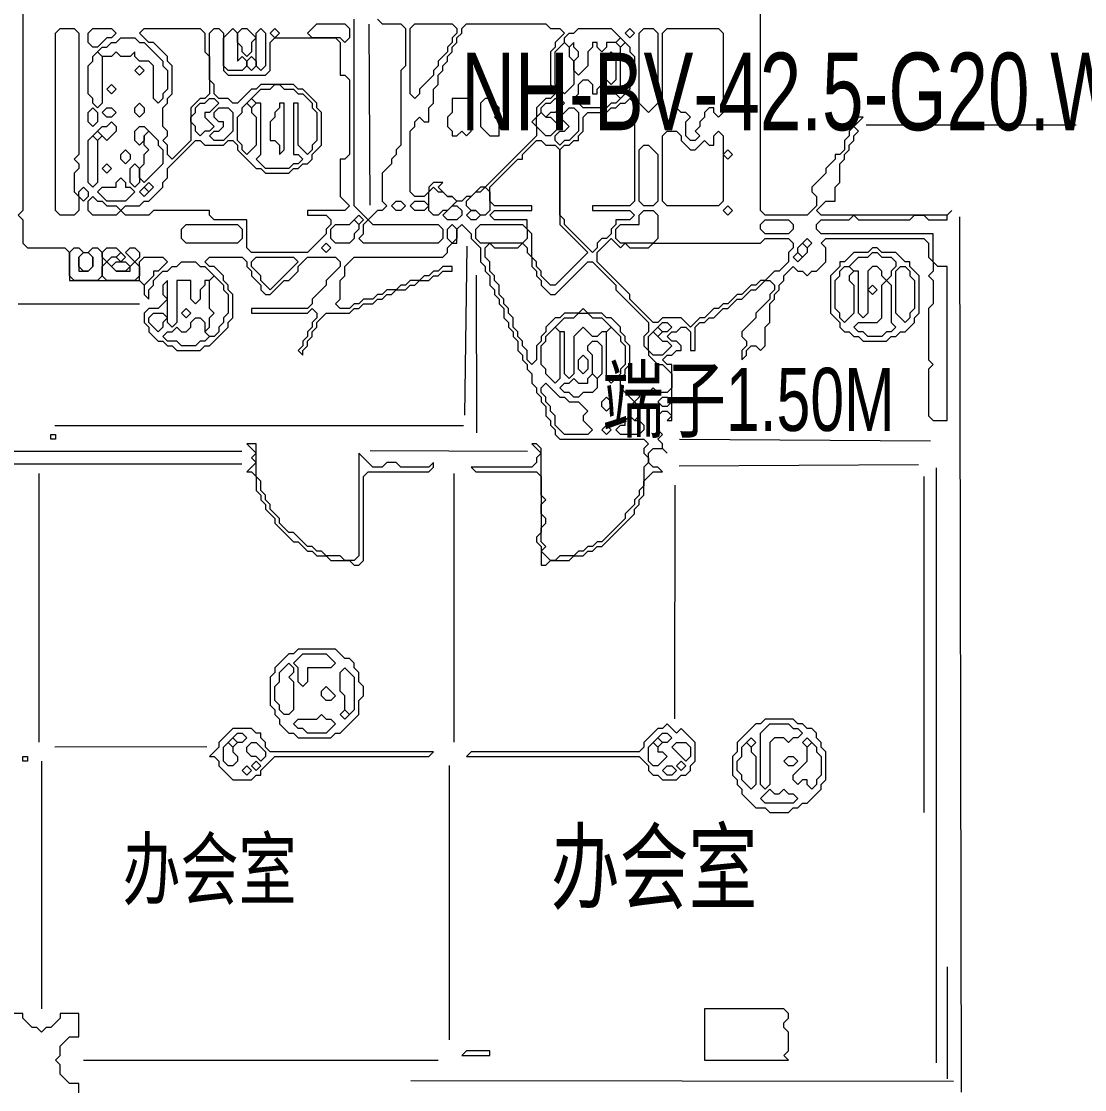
# Model space of a CAD drawing. Extents: x 10 to 1972, y 14 to 1392.
# Drawn here: x 1294.7 to 1522.4, y 475.7 to 704.5 of the extents above; entities that cross this region are included whole.
import ezdxf

# ---------------------------------------------------------------- set-up
doc = ezdxf.new("R2010")
doc.units = 0
for name, color, linetype, lineweight in [('OCR_TEXT', 6, 'Continuous', 0), ('TRACE_CURVE', 6, 'Continuous', 0), ('TRACE_STRAIGHT', 5, 'Continuous', 0), ('TRACE_TEXT_SYMBOL', 6, 'Continuous', 0)]:
    doc.layers.add(name, color=color, linetype=linetype, lineweight=lineweight)
doc.styles.add('wqy-unicode', font='wqy-unicode.lff')

msp = doc.modelspace()

# ---------------------------------------------------------------- linework, layer by layer
at = {"layer": 'TRACE_CURVE', "color": 6}
for points in [[(1473, 680), (1474, 681), (1473, 682), (1475, 684), (1474, 684), (1473, 683), (1473, 682), (1472, 681), (1472, 680), (1471, 679), (1471, 677), (1470, 676), (1469, 676), (1469, 675), (1467, 673), (1467, 672), (1464, 669), (1464, 668), (1465, 667), (1465, 665), (1463, 663), (1454, 663), (1453, 664), (1453, 718)], [(1295, 708), (1295, 664), (1294, 663)], [(1371, 705), (1372, 704), (1376, 704), (1377, 703), (1377, 695), (1376, 694), (1376, 678), (1375, 677), (1375, 676), (1374, 675), (1374, 674), (1372, 672), (1372, 666), (1373, 665), (1372, 664), (1371, 664), (1369, 662), (1366, 665), (1366, 705)], [(1335, 702), (1336, 703), (1337, 703), (1338, 702), (1338, 694), (1339, 693), (1347, 693), (1348, 694), (1348, 700), (1349, 701), (1362, 701), (1363, 700), (1363, 693), (1364, 693), (1365, 692), (1365, 676), (1364, 675), (1363, 675), (1363, 667), (1365, 665), (1364, 664), (1356, 664), (1356, 663), (1360, 663), (1361, 662), (1361, 661), (1360, 660), (1360, 659), (1356, 655), (1344, 655), (1343, 656), (1343, 662), (1336, 662), (1335, 663), (1335, 664), (1323, 664), (1322, 663), (1317, 663), (1316, 664), (1317, 665), (1320, 665), (1321, 666), (1322, 666), (1325, 669), (1325, 670), (1326, 671), (1326, 673), (1332, 679), (1333, 679), (1334, 678), (1338, 678), (1339, 679), (1340, 679), (1341, 678), (1341, 677), (1345, 673), (1346, 673), (1347, 672), (1352, 672), (1353, 673), (1354, 673), (1355, 674), (1356, 674), (1357, 675)], [(1357, 675), (1357, 676), (1359, 678), (1359, 685), (1358, 686), (1358, 687), (1355, 690), (1354, 690), (1353, 691), (1346, 691), (1345, 690), (1344, 690), (1341, 687), (1340, 687), (1339, 688), (1337, 688), (1336, 689), (1336, 691), (1335, 692), (1335, 702)], [(1455, 644), (1456, 645), (1456, 646), (1457, 647), (1457, 648), (1458, 649), (1458, 650), (1460, 652), (1461, 651), (1462, 651), (1463, 650), (1464, 651), (1465, 651), (1467, 653), (1467, 656), (1466, 657), (1467, 658), (1488, 658), (1489, 657), (1489, 654), (1490, 653), (1490, 651), (1489, 650), (1490, 649), (1490, 644), (1489, 643), (1489, 632), (1490, 631), (1489, 630), (1489, 620), (1490, 619), (1493, 619), (1493, 652), (1491, 652), (1490, 653), (1490, 659), (1466, 659), (1465, 660), (1465, 661), (1466, 662), (1472, 662), (1473, 663), (1474, 662), (1485, 662), (1486, 663), (1488, 663), (1489, 662), (1493, 662), (1493, 663), (1494, 664), (1493, 663), (1466, 663), (1465, 664), (1467, 666), (1469, 666), (1469, 669), (1470, 670), (1470, 674), (1471, 675), (1471, 676), (1472, 677), (1472, 678), (1473, 679), (1473, 680)], [(1294, 663), (1295, 662), (1295, 657), (1296, 656), (1304, 656), (1305, 655), (1305, 649), (1320, 649), (1321, 648), (1321, 646), (1322, 645), (1322, 647), (1323, 648), (1323, 649), (1325, 651), (1326, 651), (1327, 652), (1328, 652), (1329, 653), (1332, 653)], [(1366, 644), (1365, 643), (1363, 643), (1362, 644), (1363, 645), (1363, 649), (1364, 650), (1364, 652), (1366, 654), (1385, 654), (1386, 655), (1386, 656), (1387, 657), (1388, 657), (1388, 660), (1389, 661), (1391, 659), (1391, 658), (1393, 656), (1393, 653), (1394, 652), (1394, 651), (1395, 650), (1395, 648), (1396, 647), (1396, 646), (1397, 645), (1397, 644), (1398, 643), (1398, 641), (1399, 640), (1399, 639), (1400, 638), (1400, 637), (1401, 636), (1401, 634), (1402, 633), (1402, 632), (1403, 631), (1403, 630), (1404, 629), (1404, 627), (1405, 626), (1405, 625), (1406, 624), (1406, 623), (1407, 622), (1407, 620), (1408, 619), (1408, 618), (1409, 617), (1409, 616), (1410, 615), (1428, 615), (1429, 614), (1428, 613), (1428, 612), (1429, 611), (1429, 610), (1428, 609), (1428, 605), (1427, 604), (1427, 603), (1426, 602)], [(1394, 656), (1395, 657), (1396, 656), (1401, 656), (1402, 657), (1403, 656), (1403, 655), (1404, 654), (1404, 652), (1405, 651), (1405, 650), (1406, 649), (1406, 648), (1408, 646), (1409, 646), (1416, 653), (1417, 653), (1422, 648), (1422, 647), (1429, 640), (1429, 638), (1428, 637), (1428, 635), (1429, 634), (1429, 633), (1431, 631), (1432, 631), (1434, 629), (1434, 626), (1433, 625), (1431, 625), (1430, 626), (1429, 625), (1427, 625), (1427, 624), (1426, 623), (1423, 626), (1423, 628), (1424, 629), (1424, 630), (1425, 631), (1425, 635), (1424, 636), (1424, 637), (1423, 638), (1423, 639), (1421, 641), (1420, 641), (1419, 642), (1416, 642), (1415, 643), (1414, 642), (1411, 642), (1410, 641), (1409, 641), (1407, 639), (1407, 638), (1406, 637), (1406, 636), (1405, 635), (1405, 632), (1404, 631), (1403, 632), (1403, 634)], [(1403, 634), (1402, 635), (1402, 636), (1401, 637), (1401, 638), (1400, 639), (1400, 641), (1399, 642), (1399, 643), (1398, 644), (1398, 645), (1397, 646), (1397, 648), (1396, 649), (1396, 650), (1395, 651), (1395, 653), (1394, 654), (1394, 656)], [(1332, 653), (1333, 652), (1334, 652), (1336, 650), (1335, 649), (1334, 649), (1334, 648), (1333, 647), (1333, 645), (1332, 644), (1331, 645), (1331, 649), (1328, 649), (1328, 640), (1327, 639), (1326, 640), (1326, 649), (1325, 648), (1325, 646), (1326, 645), (1324, 643), (1322, 643), (1321, 642), (1321, 640), (1322, 639), (1322, 638), (1324, 636), (1325, 636), (1326, 635), (1327, 635), (1328, 634), (1333, 634), (1334, 635), (1335, 635), (1339, 639), (1339, 640), (1340, 641), (1340, 646), (1339, 647), (1339, 648), (1338, 649), (1338, 650), (1336, 652), (1335, 652), (1334, 653), (1335, 654), (1342, 654), (1343, 653), (1343, 652), (1344, 651), (1344, 650), (1346, 648), (1346, 647), (1347, 646), (1348, 646), (1351, 649), (1352, 649), (1354, 651), (1354, 652), (1356, 654), (1362, 654), (1363, 653), (1363, 652), (1360, 649)], [(1360, 649), (1360, 648), (1357, 645), (1357, 644), (1356, 643), (1344, 643), (1344, 642), (1356, 642), (1357, 643), (1358, 642), (1358, 641), (1357, 640), (1357, 639), (1356, 638), (1356, 637), (1355, 636), (1355, 635), (1354, 634), (1355, 633), (1355, 634), (1356, 635), (1356, 636), (1357, 637), (1357, 638), (1358, 639), (1358, 640), (1360, 642), (1365, 642), (1366, 643), (1367, 643), (1368, 644), (1370, 644), (1371, 645), (1372, 645), (1373, 646), (1374, 646), (1375, 647), (1377, 647), (1378, 648), (1379, 648), (1380, 649), (1382, 649), (1383, 650), (1384, 650), (1385, 651), (1387, 651), (1387, 652), (1385, 652), (1384, 651), (1383, 651), (1382, 650), (1381, 650), (1380, 649), (1378, 649), (1377, 648), (1376, 648), (1375, 647), (1373, 647), (1372, 646), (1371, 646), (1370, 645), (1368, 645), (1367, 644), (1366, 644)], [(1433, 612), (1432, 613), (1432, 614), (1431, 615), (1432, 616), (1431, 617), (1431, 620), (1432, 621), (1433, 621), (1434, 620), (1433, 619), (1434, 619), (1434, 631), (1433, 631), (1432, 632), (1433, 633), (1434, 633), (1435, 634), (1436, 634), (1436, 635), (1435, 636), (1434, 636), (1433, 637), (1434, 638), (1435, 638), (1436, 639), (1437, 639), (1438, 638), (1438, 634), (1439, 634), (1439, 639), (1440, 640), (1441, 640), (1442, 641), (1443, 641), (1445, 643), (1446, 643), (1448, 645), (1449, 645), (1451, 647), (1452, 647), (1454, 649), (1455, 649), (1456, 648), (1456, 647), (1455, 646), (1455, 645), (1452, 642), (1452, 641), (1449, 638), (1449, 637), (1450, 636), (1450, 635), (1449, 634), (1449, 632), (1450, 633), (1450, 634), (1451, 635), (1452, 635), (1453, 634), (1454, 635), (1454, 639), (1455, 640), (1455, 644)], [(1426, 602), (1426, 601), (1424, 599), (1424, 598), (1419, 593), (1418, 593), (1417, 592), (1416, 592), (1415, 591), (1414, 591), (1413, 590), (1410, 590), (1409, 589), (1408, 589), (1406, 591), (1407, 592), (1406, 593), (1406, 596), (1407, 597), (1407, 598), (1406, 599), (1406, 601), (1407, 602), (1406, 603), (1406, 613), (1405, 614), (1404, 614), (1406, 612), (1405, 611), (1405, 610), (1404, 609), (1391, 609), (1392, 608), (1405, 608), (1406, 607), (1406, 595), (1405, 594), (1405, 593), (1406, 592), (1406, 588), (1407, 588), (1408, 589), (1412, 589), (1413, 590), (1415, 590), (1416, 591), (1417, 591), (1418, 592), (1419, 592), (1426, 599), (1426, 600), (1427, 601), (1427, 602), (1428, 603), (1428, 606), (1430, 608), (1432, 608), (1431, 609), (1430, 609), (1429, 610), (1429, 612), (1430, 613), (1432, 613), (1433, 612)], [(1307, 475), (1307, 477), (1305, 477), (1303, 479), (1303, 481), (1302, 482), (1303, 483), (1303, 485), (1305, 487), (1307, 487), (1307, 492), (1303, 492), (1303, 491), (1301, 489), (1300, 489), (1299, 488), (1298, 489), (1297, 489), (1295, 491), (1295, 492), (1290, 492)]]:
    msp.add_lwpolyline(points, dxfattribs=at)
for points in [[(1302, 702), (1303, 703), (1306, 703), (1307, 702), (1307, 676), (1306, 675), (1307, 674), (1307, 673), (1306, 672), (1306, 668), (1307, 667), (1307, 664), (1306, 663), (1303, 663), (1302, 664)], [(1309, 702), (1310, 703), (1314, 703), (1315, 702), (1314, 701), (1313, 701), (1311, 699), (1310, 699), (1309, 700)], [(1320, 702), (1321, 703), (1333, 703), (1334, 702), (1334, 698), (1335, 697), (1335, 689), (1334, 688), (1333, 688), (1331, 686), (1331, 679), (1327, 675), (1326, 676), (1326, 678), (1325, 679), (1326, 680), (1326, 681), (1325, 682), (1325, 686), (1326, 687), (1326, 688), (1327, 689), (1327, 695), (1326, 696), (1326, 697), (1323, 700), (1322, 700)], [(1340, 703), (1341, 702), (1341, 696), (1342, 697), (1343, 696), (1343, 695), (1342, 694), (1339, 694), (1338, 695), (1338, 701)], [(1341, 702), (1342, 703), (1343, 703), (1345, 701), (1344, 700), (1344, 698), (1343, 697), (1342, 698), (1342, 699), (1341, 700)], [(1345, 702), (1346, 703), (1347, 702), (1347, 695), (1346, 694), (1345, 695)], [(1348, 702), (1349, 703), (1350, 702), (1349, 701)], [(1358, 704), (1364, 704), (1365, 703), (1365, 701), (1364, 700), (1363, 701), (1357, 701), (1356, 702)], [(1389, 703), (1390, 704), (1407, 704), (1408, 703), (1410, 703), (1411, 702), (1409, 700), (1409, 699), (1408, 698), (1408, 691), (1409, 690), (1409, 689), (1408, 688), (1407, 688), (1405, 686), (1405, 684), (1404, 683), (1405, 682), (1405, 680), (1394, 669), (1393, 669), (1391, 667), (1390, 667), (1389, 666), (1388, 666), (1387, 667), (1386, 667), (1384, 669), (1385, 670), (1383, 670), (1382, 669), (1382, 668), (1381, 667), (1379, 667), (1378, 668), (1378, 681), (1379, 682), (1379, 683), (1380, 684), (1381, 683), (1382, 683), (1382, 686), (1383, 687), (1383, 690), (1384, 691), (1384, 693), (1385, 694), (1385, 695), (1386, 696), (1386, 697), (1387, 698), (1387, 699), (1388, 700), (1388, 701), (1389, 702)], [(1378, 703), (1379, 704), (1387, 704), (1388, 703), (1388, 702), (1387, 701), (1387, 700), (1386, 699), (1386, 698), (1384, 696), (1384, 695), (1383, 694), (1383, 693), (1380, 690), (1380, 689), (1379, 688), (1378, 689)], [(1413, 702), (1414, 703), (1421, 703), (1423, 701), (1422, 700), (1420, 700), (1420, 699), (1419, 698), (1418, 699), (1418, 700), (1417, 700), (1417, 699), (1416, 698), (1416, 695), (1414, 693), (1413, 694), (1413, 696), (1414, 697), (1414, 698), (1413, 699), (1413, 700), (1412, 699), (1411, 700), (1411, 701), (1412, 702)], [(1424, 702), (1425, 703), (1426, 702), (1425, 701)], [(1427, 702), (1428, 703), (1430, 703), (1431, 702), (1431, 687), (1429, 685), (1427, 687)], [(1432, 702), (1433, 703), (1444, 703), (1445, 702), (1445, 685), (1444, 684), (1443, 685), (1443, 686), (1442, 686), (1441, 685), (1441, 684), (1440, 683), (1440, 682), (1439, 681), (1440, 680), (1439, 679), (1438, 679), (1437, 680), (1437, 683), (1438, 684), (1437, 685), (1436, 685), (1435, 686), (1434, 685), (1434, 684), (1433, 683), (1432, 684)], [(1315, 700), (1316, 701), (1319, 701), (1320, 700), (1321, 700), (1325, 696), (1325, 695), (1326, 694), (1326, 690), (1325, 689), (1325, 688), (1324, 687), (1323, 688), (1323, 695), (1322, 696), (1320, 696), (1319, 697), (1319, 698), (1318, 697), (1316, 697), (1315, 698), (1314, 697), (1312, 697), (1311, 698), (1312, 699), (1313, 699), (1314, 700)], [(1422, 700), (1423, 701), (1424, 700), (1423, 699)], [(1310, 697), (1311, 698), (1312, 697), (1312, 687), (1311, 686), (1310, 687), (1310, 688), (1309, 689), (1309, 695), (1310, 696)], [(1411, 700), (1412, 699), (1412, 697), (1413, 696), (1413, 691), (1411, 689), (1409, 691), (1409, 698)], [(1420, 697), (1421, 698), (1422, 697), (1422, 692), (1421, 691), (1420, 692)], [(1423, 699), (1424, 700), (1425, 699), (1425, 698), (1426, 697), (1426, 692), (1425, 691), (1425, 690), (1424, 689), (1423, 690)], [(1343, 696), (1344, 697), (1345, 696), (1345, 695), (1344, 694), (1343, 695)], [(1319, 694), (1320, 695), (1321, 694), (1320, 693)], [(1414, 691), (1415, 692), (1416, 692), (1417, 691), (1417, 689), (1418, 689), (1418, 690), (1419, 691), (1420, 690), (1420, 689), (1422, 689), (1423, 688), (1422, 687), (1421, 687), (1420, 686), (1415, 686), (1413, 688), (1414, 689)], [(1313, 690), (1314, 691), (1315, 690), (1314, 689)], [(1348, 690), (1349, 691), (1350, 691), (1351, 690), (1353, 690), (1354, 689), (1355, 689), (1357, 687), (1357, 686), (1358, 685), (1358, 679), (1357, 678), (1357, 677), (1356, 676), (1354, 678), (1354, 687), (1353, 687), (1353, 676), (1354, 676), (1355, 675), (1354, 674), (1353, 674), (1352, 673), (1347, 673), (1345, 675), (1346, 676), (1346, 687), (1345, 687), (1344, 688), (1346, 690)], [(1422, 689), (1423, 690), (1424, 689), (1423, 688)], [(1319, 686), (1320, 687), (1321, 686), (1321, 685), (1320, 684), (1319, 685)], [(1334, 687), (1335, 688), (1336, 688), (1337, 687), (1335, 685), (1334, 685), (1334, 684), (1336, 682), (1335, 681), (1334, 681), (1333, 680), (1332, 681), (1332, 682), (1331, 683), (1331, 684), (1332, 685), (1332, 686), (1333, 687)], [(1342, 686), (1343, 687), (1344, 686), (1344, 685), (1345, 684), (1345, 678), (1343, 676), (1342, 677), (1342, 678), (1341, 679), (1341, 684), (1342, 685)], [(1343, 687), (1344, 688), (1345, 687), (1344, 686)], [(1408, 687), (1409, 688), (1410, 688), (1411, 687), (1409, 685), (1408, 685), (1407, 684), (1406, 685), (1406, 686), (1407, 687)], [(1424, 687), (1425, 688), (1426, 687), (1426, 666), (1425, 665), (1417, 665), (1417, 664), (1425, 664), (1426, 663), (1425, 662), (1422, 662), (1422, 661), (1421, 660), (1421, 659), (1420, 658), (1419, 658), (1418, 657), (1418, 656), (1417, 655), (1411, 661), (1411, 662), (1410, 663), (1410, 677), (1411, 678), (1412, 678), (1413, 679), (1414, 679), (1414, 680), (1415, 681), (1415, 684), (1416, 685), (1420, 685), (1421, 686), (1422, 686), (1423, 687)], [(1309, 685), (1310, 686), (1311, 685), (1311, 683), (1310, 682), (1309, 683)], [(1312, 685), (1313, 686), (1314, 686), (1315, 685), (1314, 684), (1313, 684)], [(1336, 685), (1337, 686), (1339, 686), (1340, 685), (1340, 681), (1338, 679), (1336, 679), (1335, 680), (1336, 681), (1337, 681), (1338, 682), (1338, 683), (1337, 683), (1336, 684)], [(1405, 684), (1406, 685), (1407, 684), (1408, 684), (1410, 682), (1408, 680), (1407, 680), (1405, 682)], [(1412, 686), (1413, 686), (1414, 685), (1414, 681), (1412, 679), (1411, 679), (1410, 678), (1409, 679), (1409, 680), (1410, 681), (1411, 681), (1412, 682), (1410, 684)], [(1313, 682), (1314, 683), (1315, 682), (1315, 681), (1313, 679), (1311, 681), (1312, 682)], [(1319, 681), (1320, 682), (1321, 682), (1322, 681), (1321, 680), (1321, 679), (1320, 678), (1319, 679)], [(1309, 679), (1310, 680), (1311, 679), (1311, 670), (1310, 669), (1309, 670)], [(1310, 680), (1311, 681), (1312, 680), (1311, 679)], [(1321, 680), (1322, 681), (1324, 679), (1324, 678), (1325, 677), (1325, 674), (1321, 670), (1320, 671), (1320, 673), (1321, 674), (1321, 676), (1322, 677), (1321, 678)], [(1432, 680), (1433, 681), (1435, 681), (1436, 680), (1436, 679), (1438, 677), (1439, 677), (1441, 679), (1442, 678), (1443, 678), (1443, 680), (1444, 681), (1445, 680), (1445, 666), (1444, 665), (1433, 665), (1432, 666)], [(1405, 679), (1406, 679), (1407, 678), (1409, 678), (1410, 677), (1410, 661), (1416, 655), (1409, 648), (1408, 648), (1406, 650), (1406, 651), (1405, 652), (1405, 653), (1404, 654), (1404, 659), (1403, 660), (1403, 662), (1396, 662), (1395, 663), (1396, 664), (1404, 664), (1404, 665), (1396, 665), (1395, 666), (1395, 669), (1401, 675), (1402, 675), (1402, 676)], [(1427, 677), (1428, 678), (1429, 678), (1431, 676), (1431, 666), (1430, 665), (1428, 665), (1427, 666)], [(1316, 676), (1317, 677), (1318, 676), (1318, 675), (1317, 674), (1316, 675)], [(1445, 676), (1446, 677), (1447, 676), (1446, 675)], [(1312, 673), (1313, 674), (1314, 673), (1313, 672)], [(1318, 673), (1319, 674), (1320, 673), (1320, 670), (1319, 669), (1318, 670)], [(1315, 670), (1316, 671), (1317, 670), (1317, 669), (1318, 669), (1319, 668), (1317, 666), (1313, 666), (1311, 668), (1312, 669), (1315, 669)], [(1307, 668), (1308, 669), (1309, 668), (1309, 667), (1308, 666), (1307, 667)], [(1320, 668), (1321, 669), (1322, 668), (1321, 667)], [(1321, 669), (1322, 670), (1323, 669), (1322, 668)], [(1382, 668), (1383, 669), (1384, 668), (1385, 668), (1386, 667), (1387, 667), (1388, 666), (1386, 664), (1385, 664), (1384, 663), (1383, 663), (1382, 664)], [(1393, 668), (1394, 669), (1395, 668), (1395, 664), (1394, 663), (1393, 663), (1392, 664), (1391, 664), (1390, 665), (1390, 666), (1392, 668)], [(1309, 666), (1310, 667), (1311, 666), (1312, 666), (1313, 665), (1315, 665), (1316, 664), (1315, 663), (1310, 663), (1309, 664)], [(1374, 665), (1375, 666), (1376, 666), (1377, 665), (1376, 664), (1375, 664)], [(1378, 665), (1379, 666), (1381, 666), (1382, 665), (1381, 664), (1379, 664)], [(1387, 665), (1388, 665), (1389, 664), (1389, 663), (1388, 662), (1386, 662), (1385, 663)], [(1390, 663), (1391, 664), (1392, 664), (1393, 663), (1392, 662), (1391, 662)], [(1427, 663), (1428, 664), (1430, 664), (1431, 663), (1431, 658), (1430, 657), (1423, 657), (1422, 658), (1422, 660), (1423, 661), (1427, 661)], [(1445, 664), (1446, 665), (1447, 664), (1446, 663)], [(1365, 661), (1366, 662), (1367, 661), (1367, 660), (1366, 659), (1366, 658), (1365, 657), (1362, 657), (1361, 658), (1361, 660), (1362, 661)], [(1366, 662), (1367, 663), (1368, 662), (1367, 661)], [(1368, 661), (1369, 662), (1370, 661), (1384, 661), (1385, 660), (1385, 658), (1384, 657), (1368, 657), (1367, 658), (1368, 659)], [(1453, 661), (1454, 662), (1459, 662), (1460, 661), (1460, 660), (1459, 659), (1454, 659), (1453, 660)], [(1329, 660), (1330, 661), (1341, 661), (1342, 660), (1342, 658), (1341, 657), (1330, 657), (1329, 658)], [(1386, 660), (1387, 661), (1388, 660), (1388, 658), (1387, 657), (1386, 658)], [(1392, 660), (1393, 661), (1402, 661), (1403, 660), (1403, 658), (1402, 657), (1393, 657), (1392, 658)], [(1359, 656), (1360, 657), (1361, 656), (1360, 655)], [(1421, 658), (1423, 656), (1424, 657), (1425, 656), (1429, 656), (1430, 657), (1453, 657), (1454, 658), (1459, 658), (1460, 657), (1460, 656), (1459, 655), (1459, 653), (1457, 651), (1456, 651), (1454, 649), (1453, 649), (1452, 648), (1451, 648), (1449, 646), (1448, 646), (1446, 644), (1445, 644), (1444, 643), (1443, 643), (1441, 641), (1440, 641), (1438, 639), (1436, 641), (1432, 641), (1431, 640), (1430, 640), (1425, 645), (1425, 646), (1418, 653), (1418, 655)], [(1461, 656), (1462, 657), (1463, 656), (1463, 655), (1462, 654), (1461, 655)], [(1462, 657), (1463, 658), (1464, 657), (1463, 656)], [(1305, 655), (1306, 656), (1307, 656), (1308, 655), (1307, 654), (1307, 651), (1309, 651), (1310, 652), (1310, 654), (1309, 655), (1310, 656), (1311, 656), (1312, 655), (1312, 650), (1311, 649), (1306, 649), (1305, 650)], [(1307, 654), (1308, 655), (1309, 655), (1310, 654), (1310, 652), (1309, 651), (1308, 651), (1307, 652)], [(1312, 655), (1313, 656), (1315, 656), (1316, 655), (1315, 654), (1314, 654), (1313, 653), (1312, 654)], [(1315, 654), (1316, 655), (1317, 654), (1316, 653)], [(1317, 655), (1318, 656), (1319, 656), (1320, 655), (1320, 654), (1319, 653)], [(1460, 654), (1461, 655), (1462, 654), (1461, 653)], [(1312, 652), (1313, 653), (1315, 651), (1318, 651), (1318, 652), (1319, 653), (1320, 652), (1320, 650), (1319, 649), (1313, 649), (1312, 650)], [(1314, 652), (1315, 653), (1317, 653), (1318, 652), (1317, 651), (1315, 651)], [(1320, 653), (1321, 654), (1325, 654), (1326, 653), (1324, 651), (1323, 651), (1323, 650), (1321, 648), (1320, 649)], [(1344, 653), (1345, 654), (1353, 654), (1354, 653), (1348, 647), (1346, 649), (1346, 650), (1344, 652)], [(1335, 649), (1336, 650), (1338, 648), (1338, 647), (1339, 646), (1339, 642), (1338, 641), (1338, 640), (1337, 639), (1337, 638), (1336, 637), (1335, 637), (1334, 638), (1335, 639), (1335, 641), (1336, 642), (1335, 643)], [(1322, 641), (1323, 642), (1325, 642), (1326, 641), (1325, 640), (1325, 639), (1324, 638), (1322, 640)], [(1331, 640), (1332, 641), (1333, 641), (1334, 640), (1334, 638), (1335, 637), (1334, 636), (1333, 636), (1332, 635), (1329, 635), (1328, 636), (1326, 636), (1325, 637), (1326, 638), (1327, 638), (1328, 639), (1329, 638), (1330, 638), (1331, 639)], [(1329, 642), (1330, 643), (1331, 642), (1330, 641)], [(1413, 641), (1414, 642), (1416, 642), (1417, 641), (1419, 641), (1421, 639), (1420, 638), (1419, 638), (1418, 637), (1417, 637), (1415, 639), (1413, 637), (1413, 629), (1412, 628), (1411, 629), (1411, 638), (1410, 638), (1409, 639), (1411, 641)], [(1409, 639), (1410, 638), (1410, 628), (1409, 627), (1407, 629), (1407, 630), (1406, 631), (1406, 635), (1407, 636), (1407, 637)], [(1420, 638), (1421, 639), (1423, 637), (1423, 636), (1424, 635), (1424, 631), (1423, 630), (1423, 629), (1421, 627), (1420, 628)], [(1430, 638), (1431, 639), (1432, 638), (1431, 637)], [(1431, 639), (1432, 640), (1433, 640), (1434, 639), (1433, 638), (1432, 638)], [(1429, 637), (1430, 638), (1432, 636), (1433, 636), (1434, 635), (1432, 633), (1430, 633), (1429, 634)], [(1416, 635), (1417, 636), (1418, 636), (1419, 635), (1419, 629), (1418, 628), (1417, 629), (1417, 633), (1416, 634)], [(1414, 632), (1415, 633), (1416, 632), (1416, 630), (1415, 629), (1414, 630)], [(1416, 628), (1417, 629), (1418, 628), (1418, 626), (1417, 625), (1415, 625), (1414, 624), (1413, 624), (1412, 625), (1411, 625), (1410, 626), (1411, 627), (1412, 627), (1413, 628), (1414, 627), (1416, 627)], [(1406, 626), (1407, 627), (1410, 624), (1411, 624), (1412, 623), (1414, 623), (1416, 621), (1415, 620), (1415, 619), (1417, 617), (1416, 616), (1411, 616), (1409, 618), (1409, 620), (1408, 621), (1408, 622), (1407, 623), (1407, 624), (1406, 625)], [(1419, 623), (1420, 624), (1421, 623), (1421, 622), (1420, 621), (1419, 622)], [(1425, 622), (1426, 623), (1427, 622), (1427, 620), (1426, 619), (1425, 620)], [(1431, 623), (1432, 624), (1433, 624), (1434, 623), (1433, 622), (1432, 622)], [(1419, 617), (1420, 618), (1421, 617), (1420, 616)], [(1424, 619), (1425, 620), (1426, 619), (1427, 619), (1428, 618), (1428, 617), (1427, 616), (1423, 616), (1422, 617), (1423, 618), (1424, 618)]]:
    msp.add_lwpolyline(points, close=True, dxfattribs=at)
at = {"layer": 'TRACE_STRAIGHT', "color": 5}
for p, q in [((1369.12, 703.88), (1369.32, 665.13)), ((1475.62, 682.34), (1520.63, 682.32)), ((1495.6, 662.62), (1495.99, 475.12)), ((1389.71, 620.12), (1390.2, 656.38)), ((1392.08, 650.13), (1392.15, 616.38)), ((1294, 644), (1320, 644)), ((1301.87, 617.96), (1389.38, 617.94)), ((1435.63, 615.02), (1489.39, 614.63)), ((1286.87, 612.41), (1341.88, 612.44)), ((1369.37, 612.6), (1403.12, 612.42)), ((1255.62, 609.71), (1341.88, 609.75)), ((1435.62, 609.31), (1486.87, 609.56)), ((1490.61, 608.88), (1490.62, 481.38)), ((1298.42, 607.62), (1298.44, 550.12)), ((1387.37, 550.12), (1387.39, 607.62)), ((1488, 607), (1488, 535)), ((1434.67, 555.12), (1434.76, 605.13)), ((1301.87, 549.11), (1334.38, 549.16)), ((1299, 546), (1299, 493)), ((1386.29, 545.12), (1386.33, 486.37)), ((1493, 502), (1493, 478)), ((1308, 482), (1384, 482)), ((1378.13, 477.59), (1494.38, 477.45))]:
    msp.add_line(p, q, dxfattribs=at)
at = {"layer": 'TRACE_TEXT_SYMBOL', "color": 6}
for points in [[(1350, 687), (1350, 686), (1349, 685), (1349, 684), (1348, 683), (1348, 679), (1349, 679), (1350, 678), (1350, 676), (1351, 677), (1351, 687)], [(1387, 688), (1387, 685), (1386, 684), (1386, 682), (1387, 681), (1387, 680), (1388, 680), (1389, 681), (1390, 680), (1391, 681), (1391, 688)], [(1394, 688), (1393, 687), (1393, 682), (1395, 680), (1397, 680), (1397, 683), (1396, 684), (1397, 685), (1397, 686), (1395, 688)], [(1477, 656), (1476, 655), (1473, 655), (1471, 653), (1470, 653), (1470, 652), (1468, 650), (1468, 642), (1470, 640), (1470, 639), (1471, 638), (1472, 638), (1473, 637), (1474, 637), (1475, 636), (1480, 636), (1481, 637), (1482, 637), (1483, 638), (1484, 638), (1486, 640), (1486, 641), (1487, 642), (1487, 650), (1485, 652), (1485, 653), (1484, 653), (1482, 655), (1479, 655), (1478, 656)], [(1476, 654), (1477, 655), (1478, 655), (1479, 654), (1481, 654), (1482, 653), (1482, 652), (1481, 651), (1481, 650), (1480, 649), (1479, 650), (1479, 651), (1478, 652), (1477, 652), (1476, 651), (1476, 642), (1475, 641), (1474, 642), (1474, 651), (1473, 651), (1472, 652), (1474, 654)], [(1470, 651), (1471, 652), (1472, 652), (1473, 651), (1472, 650), (1472, 649), (1473, 648), (1473, 642), (1471, 640), (1470, 641), (1470, 642), (1469, 643), (1469, 649), (1470, 650)], [(1482, 651), (1483, 652), (1484, 652), (1485, 651), (1485, 650), (1486, 649), (1486, 643), (1485, 642), (1485, 641), (1484, 640), (1482, 642)], [(1479, 648), (1480, 649), (1481, 648), (1481, 640), (1482, 639), (1481, 638), (1480, 638), (1479, 637), (1476, 637), (1475, 638), (1474, 638), (1473, 639), (1474, 640), (1478, 640), (1479, 641)], [(1476, 647), (1477, 648), (1478, 647), (1477, 646)], [(1301, 616), (1302, 616), (1302, 615), (1301, 615)], [(1343, 614), (1345, 612), (1344, 611), (1345, 610), (1343, 608), (1344, 608), (1345, 607), (1345, 604), (1346, 603), (1346, 602), (1347, 601), (1347, 600), (1349, 598), (1349, 597), (1353, 593), (1354, 593), (1356, 591), (1357, 591), (1358, 590), (1360, 590), (1361, 589), (1365, 589), (1366, 588), (1367, 588), (1368, 589), (1368, 607), (1369, 608), (1382, 608), (1383, 609), (1383, 610), (1382, 609), (1376, 609), (1375, 610), (1373, 610), (1372, 609), (1370, 609), (1367, 612), (1367, 590), (1366, 589), (1364, 589), (1363, 590), (1360, 590), (1359, 591), (1358, 591), (1357, 592), (1356, 592), (1353, 595), (1352, 595), (1350, 597), (1350, 598), (1348, 600), (1348, 601), (1347, 602), (1347, 603), (1346, 604), (1346, 606), (1345, 607), (1345, 614)], [(1354, 570), (1353, 569), (1352, 569), (1349, 566), (1349, 565), (1348, 564), (1348, 558), (1349, 557), (1349, 556), (1350, 555), (1350, 554), (1352, 552), (1353, 552), (1354, 551), (1361, 551), (1362, 552), (1363, 552), (1367, 556), (1367, 559), (1368, 560), (1368, 562), (1367, 563), (1367, 565), (1366, 566), (1366, 567), (1365, 568), (1364, 568), (1362, 570)], [(1355, 569), (1360, 569), (1362, 567), (1361, 566), (1356, 566), (1356, 563), (1355, 562), (1354, 563), (1354, 566), (1353, 567)], [(1352, 567), (1353, 566), (1353, 565), (1352, 564), (1353, 563), (1353, 557), (1352, 556), (1351, 556), (1350, 557), (1350, 558), (1349, 559), (1349, 562), (1350, 563), (1350, 565)], [(1363, 565), (1364, 566), (1366, 564), (1366, 557), (1365, 556), (1364, 557), (1364, 560), (1363, 561)], [(1359, 561), (1360, 562), (1362, 560), (1361, 559), (1360, 559), (1359, 560)], [(1363, 556), (1364, 557), (1365, 556), (1364, 555)], [(1358, 555), (1359, 556), (1360, 555), (1361, 555), (1362, 554), (1360, 552), (1356, 552), (1355, 553), (1354, 553), (1353, 554), (1354, 555)], [(1433, 554), (1432, 553), (1431, 553), (1428, 550), (1428, 549), (1427, 548), (1391, 548), (1390, 547), (1427, 547), (1429, 545), (1429, 544), (1430, 543), (1431, 543), (1432, 542), (1435, 542), (1436, 543), (1437, 543), (1438, 544), (1438, 545), (1439, 546), (1439, 550), (1436, 553), (1435, 552)], [(1454, 555), (1453, 554), (1452, 554), (1448, 550), (1448, 548), (1447, 547), (1447, 543), (1448, 542), (1448, 541), (1449, 540), (1449, 539), (1452, 536), (1454, 536), (1455, 535), (1459, 535), (1460, 536), (1461, 536), (1462, 537), (1463, 537), (1466, 540), (1466, 541), (1467, 542), (1467, 548), (1466, 549), (1466, 550), (1465, 551), (1465, 552), (1464, 553), (1463, 553), (1462, 554), (1461, 554), (1460, 555)], [(1455, 554), (1459, 554), (1460, 553), (1461, 553), (1462, 552), (1461, 551), (1460, 551), (1459, 550), (1458, 551), (1456, 551), (1455, 550), (1455, 541), (1454, 540), (1453, 541), (1453, 552)], [(1340, 553), (1337, 550), (1337, 549), (1335, 547), (1336, 547), (1337, 546), (1337, 545), (1340, 542), (1344, 542), (1345, 543), (1346, 543), (1346, 544), (1349, 547), (1382, 547), (1383, 548), (1348, 548), (1347, 549), (1347, 550), (1346, 551), (1346, 552), (1345, 552), (1344, 553)], [(1340, 551), (1341, 552), (1342, 552), (1343, 551), (1342, 550), (1341, 550)], [(1431, 551), (1432, 552), (1433, 552), (1434, 551), (1433, 550), (1432, 550)], [(1338, 549), (1339, 550), (1340, 549), (1340, 548), (1341, 547), (1341, 546), (1340, 545), (1339, 545), (1338, 546)], [(1339, 550), (1340, 551), (1341, 550), (1340, 549)], [(1343, 549), (1344, 550), (1345, 550), (1347, 548), (1347, 547), (1346, 546), (1345, 547), (1344, 547), (1343, 548)], [(1429, 549), (1430, 550), (1431, 549), (1431, 548), (1432, 548), (1433, 547), (1431, 545), (1430, 545), (1429, 546)], [(1430, 550), (1431, 551), (1432, 550), (1431, 549)], [(1434, 549), (1435, 550), (1437, 550), (1438, 549), (1438, 547), (1437, 546)], [(1449, 549), (1450, 550), (1451, 549), (1451, 548), (1452, 547), (1452, 541), (1451, 540), (1449, 542), (1449, 543), (1448, 544), (1448, 546), (1449, 547)], [(1450, 550), (1451, 551), (1452, 550), (1451, 549)], [(1463, 549), (1464, 550), (1465, 549), (1465, 548), (1466, 547), (1466, 543), (1465, 542), (1465, 541), (1464, 540), (1463, 541), (1463, 542), (1462, 542), (1461, 541), (1460, 542), (1460, 543), (1463, 546)], [(1462, 550), (1463, 551), (1464, 550), (1463, 549)], [(1295, 547), (1296, 547), (1296, 546), (1295, 546)], [(1458, 546), (1459, 547), (1460, 547), (1461, 546), (1460, 545), (1459, 545)], [(1342, 544), (1343, 545), (1344, 544), (1343, 543)], [(1344, 545), (1345, 546), (1346, 545), (1345, 544)], [(1432, 544), (1433, 545), (1434, 545), (1435, 544), (1434, 543), (1433, 543)], [(1435, 545), (1436, 546), (1437, 545), (1436, 544)], [(1455, 540), (1456, 539), (1457, 539), (1458, 540), (1459, 539), (1460, 539), (1461, 538), (1460, 537), (1454, 537), (1453, 538)], [(1441, 493), (1441, 482), (1459, 482), (1458, 483), (1459, 484), (1459, 488), (1458, 489), (1458, 490), (1459, 491), (1459, 492), (1458, 493)], [(1390, 484), (1389, 483), (1395, 483), (1395, 484)]]:
    msp.add_lwpolyline(points, close=True, dxfattribs=at)

# ---------------------------------------------------------------- texts
at = {"layer": 'OCR_TEXT', "color": 6, "style": 'wqy-unicode', "width": 0.72}
for s, height, p in [('NH-BV-42.5-G20.WC消火检启深线路', 16.6081, (1388.88, 681.18)), ('端子1.50M', 13.504, (1419.09, 616.77)), ('办会室', 15.026, (1408.08, 515.89)), ('办会室', 12.654, (1316.36, 516.59))]:
    msp.add_text(s, height=height, dxfattribs=at).set_placement(p)

doc.saveas('drawing.dxf')
